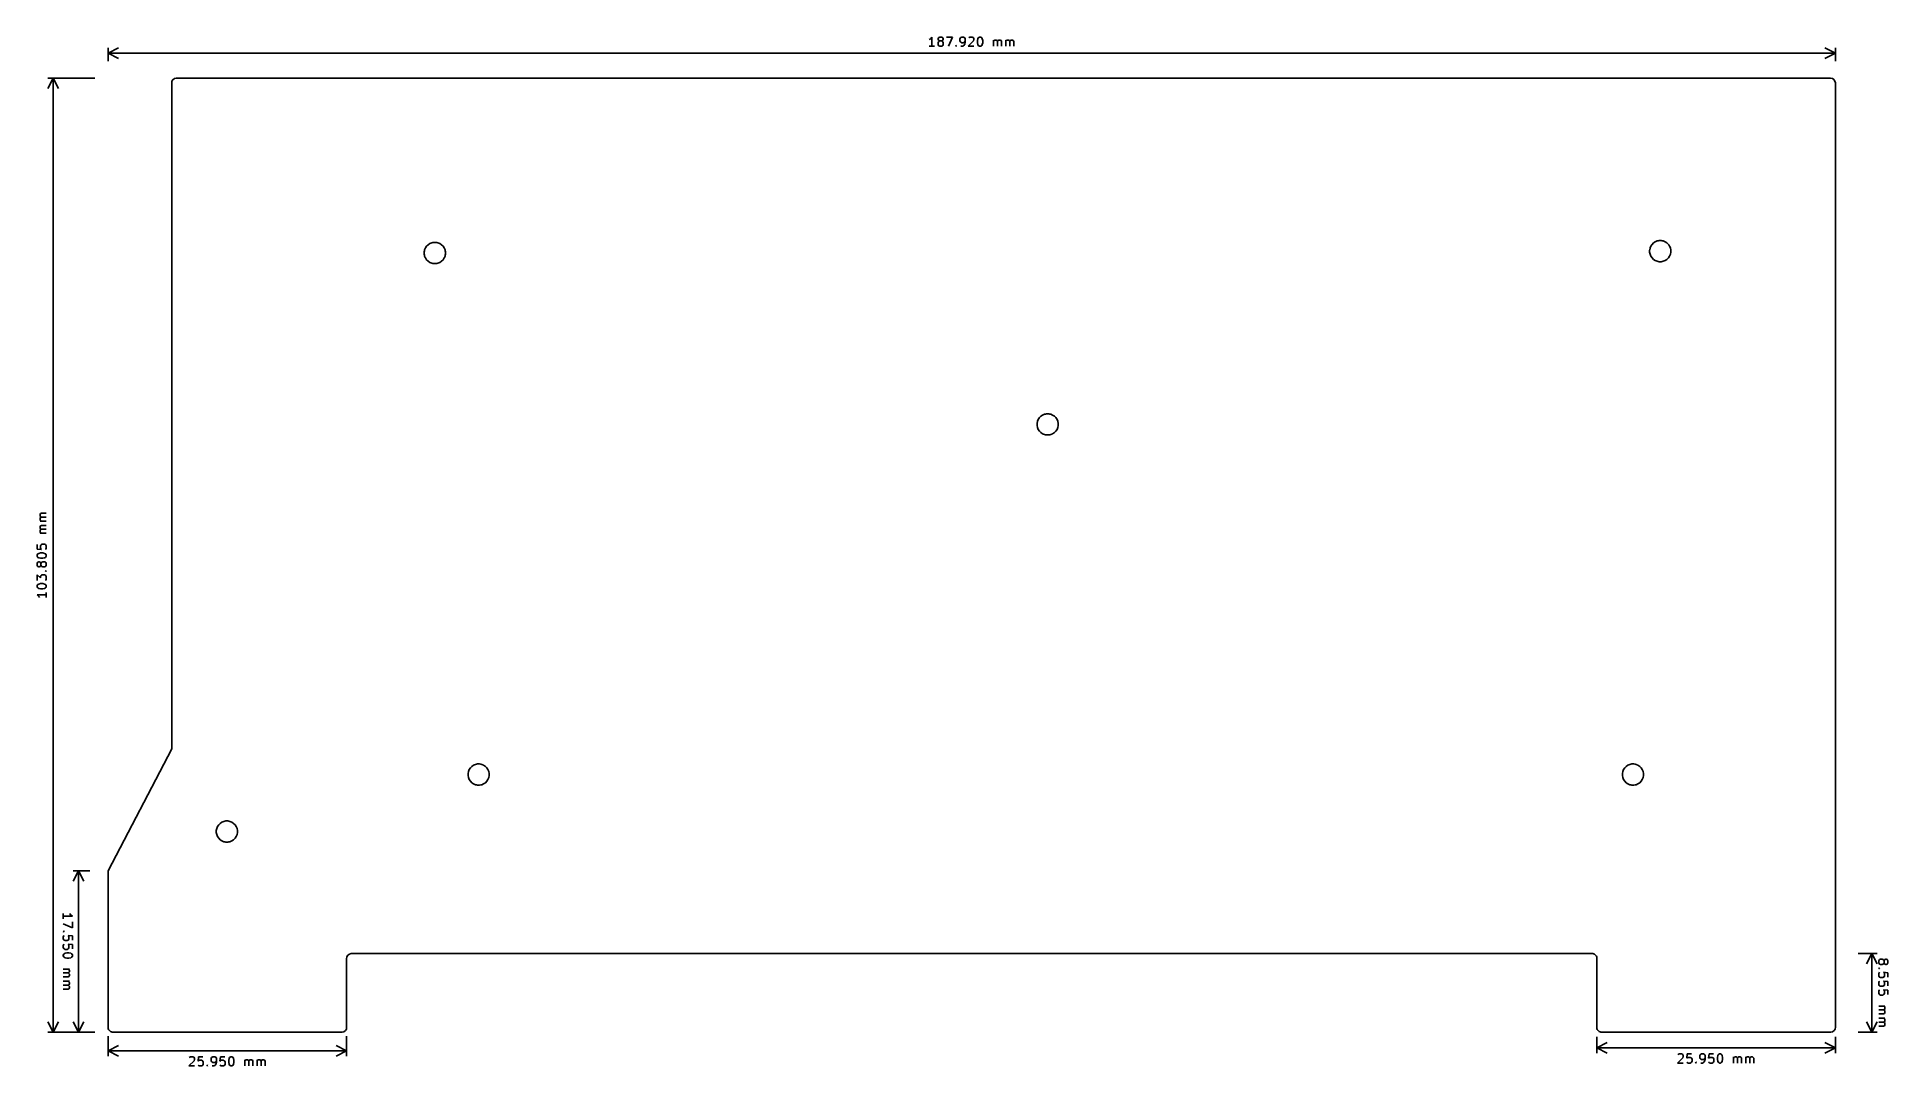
# Model space of a CAD drawing. Extents: x -1 to 201, y -65 to 47.
import ezdxf

# ---------------------------------------------------------------- set-up
doc = ezdxf.new("R2010")
doc.units = 0
doc.layers.add('BLACK', color=7, linetype='CONTINUOUS')

msp = doc.modelspace()

# ---------------------------------------------------------------- linework, layer by layer
at = {"layer": 'BLACK', "linetype": 'CONTINUOUS'}
for p, q in [((96.5462, 46.6095), (96.451, 46.5619)), ((96.6414, 46.7048), (96.5462, 46.6095)), ((96.7367, 46.8476), (96.6414, 46.7048)), ((96.7367, 45.8476), (96.7367, 46.8476)), ((97.4033, 46.6571), (97.451, 46.7524)), ((97.4033, 46.6095), (97.4033, 46.6571)), ((97.451, 46.5143), (97.4033, 46.6095)), ((97.451, 46.3238), (97.4033, 46.2286)), ((97.451, 46.7524), (97.4986, 46.8)), ((97.4986, 46.4667), (97.451, 46.5143)), ((97.4986, 46.3714), (97.451, 46.3238)), ((97.4986, 46.8), (97.5938, 46.8476)), ((97.5938, 46.419), (97.4986, 46.4667)), ((97.5938, 46.419), (97.4986, 46.3714)), ((97.5938, 46.8476), (97.7843, 46.8476)), ((97.7843, 46.419), (97.5938, 46.419)), ((97.7843, 46.8476), (97.8795, 46.8)), ((97.8795, 46.4667), (97.7843, 46.419)), ((97.8795, 46.3714), (97.7843, 46.419)), ((97.8795, 46.8), (97.9271, 46.7524)), ((97.9271, 46.5143), (97.8795, 46.4667)), ((97.9271, 46.3238), (97.8795, 46.3714)), ((97.9271, 46.7524), (97.9748, 46.6571)), ((97.9748, 46.6095), (97.9271, 46.5143)), ((97.9748, 46.2286), (97.9271, 46.3238)), ((97.9748, 46.6571), (97.9748, 46.6095)), ((98.3081, 46.8476), (98.9748, 46.8476)), ((98.9748, 46.8476), (98.5462, 45.8476)), ((99.8319, 46.7524), (99.7843, 46.6571)), ((99.7843, 46.6571), (99.7843, 46.419)), ((99.7843, 46.419), (99.8319, 46.3238)), ((99.8795, 46.8), (99.8319, 46.7524)), ((99.8319, 46.3238), (99.8795, 46.2762)), ((99.9748, 46.8476), (99.8795, 46.8)), ((100.165, 46.8476), (99.9748, 46.8476)), ((100.26, 46.8), (100.165, 46.8476)), ((100.308, 46.7524), (100.26, 46.8)), ((100.26, 46.2762), (100.308, 46.3238)), ((100.356, 46.6571), (100.308, 46.7524)), ((100.308, 46.3238), (100.356, 46.419)), ((100.356, 46.2762), (100.356, 46.6571)), ((101.26, 46.419), (100.689, 45.8476)), ((100.737, 46.7524), (100.784, 46.8)), ((100.784, 46.8), (100.88, 46.8476)), ((100.88, 46.8476), (101.118, 46.8476)), ((101.118, 46.8476), (101.213, 46.8)), ((101.213, 46.8), (101.26, 46.7524)), ((101.26, 46.7524), (101.308, 46.6571)), ((101.308, 46.5619), (101.26, 46.419)), ((101.308, 46.6571), (101.308, 46.5619)), ((101.689, 46.4667), (101.737, 46.6571)), ((101.689, 46.2286), (101.689, 46.4667)), ((101.737, 46.6571), (101.784, 46.7524)), ((101.784, 46.7524), (101.832, 46.8)), ((101.832, 46.8), (101.927, 46.8476)), ((101.927, 46.8476), (102.022, 46.8476)), ((102.022, 46.8476), (102.118, 46.8)), ((102.118, 46.8), (102.165, 46.7524)), ((102.165, 46.7524), (102.213, 46.6571)), ((102.213, 46.6571), (102.26, 46.4667)), ((102.26, 46.4667), (102.26, 46.2286)), ((103.451, 45.8476), (103.451, 46.5143)), ((103.451, 46.419), (103.499, 46.4667)), ((103.499, 46.4667), (103.594, 46.5143)), ((103.594, 46.5143), (103.737, 46.5143)), ((103.737, 46.5143), (103.832, 46.4667)), ((103.832, 46.4667), (103.88, 46.3714)), ((103.88, 46.3714), (103.927, 46.4667)), ((103.88, 46.3714), (103.88, 45.8476)), ((103.927, 46.4667), (104.022, 46.5143)), ((104.022, 46.5143), (104.165, 46.5143)), ((104.165, 46.5143), (104.26, 46.4667)), ((104.26, 46.4667), (104.308, 46.3714)), ((104.308, 46.3714), (104.308, 45.8476)), ((104.784, 45.8476), (104.784, 46.5143)), ((104.784, 46.419), (104.832, 46.4667)), ((104.832, 46.4667), (104.927, 46.5143)), ((104.927, 46.5143), (105.07, 46.5143)), ((105.07, 46.5143), (105.165, 46.4667)), ((105.165, 46.4667), (105.213, 46.3714)), ((105.213, 46.3714), (105.26, 46.4667)), ((105.213, 46.3714), (105.213, 45.8476)), ((105.26, 46.4667), (105.356, 46.5143)), ((105.356, 46.5143), (105.499, 46.5143)), ((105.499, 46.5143), (105.594, 46.4667)), ((105.594, 46.4667), (105.641, 46.3714)), ((105.641, 46.3714), (105.641, 45.8476)), ((7.11, 44.2325), (7.11, 45.6864)), ((7.11, 45.1), (8.2365, 45.6864)), ((7.11, 45.1), (195.03, 45.1)), ((7.11, 45.1), (8.2365, 44.5136)), ((97.0224, 45.8476), (96.451, 45.8476)), ((97.4033, 46.2286), (97.4033, 46.0381)), ((97.4033, 46.0381), (97.451, 45.9429)), ((97.451, 45.9429), (97.4986, 45.8952)), ((97.4986, 45.8952), (97.5938, 45.8476)), ((97.5938, 45.8476), (97.7843, 45.8476)), ((97.7843, 45.8476), (97.8795, 45.8952)), ((97.8795, 45.8952), (97.9271, 45.9429)), ((97.9271, 45.9429), (97.9748, 46.0381)), ((97.9748, 46.0381), (97.9748, 46.2286)), ((99.3081, 45.8952), (99.3557, 45.9429)), ((99.3557, 45.8476), (99.3081, 45.8952)), ((99.3557, 45.9429), (99.4033, 45.8952)), ((99.3557, 45.9429), (99.3557, 45.8476)), ((99.4033, 45.8952), (99.3557, 45.8476)), ((99.8795, 46.2762), (99.9748, 46.2286)), ((99.8795, 45.8476), (100.07, 45.8476)), ((99.9748, 46.2286), (100.165, 46.2286)), ((100.07, 45.8476), (100.165, 45.8952)), ((100.165, 46.2286), (100.26, 46.2762)), ((100.165, 45.8952), (100.213, 45.9429)), ((100.213, 45.9429), (100.308, 46.0857)), ((100.308, 46.0857), (100.356, 46.2762)), ((100.689, 45.8476), (101.308, 45.8476)), ((101.737, 46.0381), (101.689, 46.2286)), ((101.784, 45.9429), (101.737, 46.0381)), ((101.832, 45.8952), (101.784, 45.9429)), ((101.927, 45.8476), (101.832, 45.8952)), ((102.022, 45.8476), (101.927, 45.8476)), ((102.118, 45.8952), (102.022, 45.8476)), ((102.165, 45.9429), (102.118, 45.8952)), ((102.213, 46.0381), (102.165, 45.9429)), ((102.26, 46.2286), (102.213, 46.0381)), ((195.03, 45.1), (193.903, 45.6864)), ((195.03, 45.1), (193.903, 44.5136)), ((195.03, 44.2325), (195.03, 45.6864)), ((5.665, 42.3775), (0.533579, 42.3775)), ((1.12, 42.3775), (0.533579, 41.251)), ((1.12, -61.4275), (1.12, 42.3775)), ((1.12, 42.3775), (1.70642, 41.251)), ((194.505, 42.3775), (14.52, 42.3775)), ((14.025, 41.8225), (14.025, -30.5975)), ((195.03, 41.8525), (195.03, -14.77)), ((41.761, 24.0862), (41.9213, 24.2465)), ((41.9213, 24.2465), (42.1098, 24.3725)), ((42.1098, 24.3725), (42.3193, 24.4593)), ((42.3193, 24.4593), (42.4305, 24.4814)), ((42.4305, 24.4814), (42.5416, 24.5035)), ((42.5416, 24.5035), (42.7684, 24.5035)), ((42.7684, 24.5035), (42.8795, 24.4814)), ((42.8795, 24.4814), (42.9907, 24.4593)), ((42.9907, 24.4593), (43.2002, 24.3725)), ((43.2002, 24.3725), (43.3887, 24.2465)), ((43.3887, 24.2465), (43.549, 24.0862)), ((174.96, 24.0977), (175.059, 24.2465)), ((175.059, 24.2465), (175.086, 24.2862)), ((175.086, 24.2862), (175.246, 24.4465)), ((175.246, 24.4465), (175.435, 24.5725)), ((175.435, 24.5725), (175.644, 24.6593)), ((175.644, 24.6593), (175.755, 24.6814)), ((175.755, 24.6814), (175.867, 24.7035)), ((175.867, 24.7035), (176.093, 24.7035)), ((176.093, 24.7035), (176.205, 24.6814)), ((176.205, 24.6814), (176.316, 24.6593)), ((176.316, 24.6593), (176.525, 24.5725)), ((176.525, 24.5725), (176.714, 24.4465)), ((176.714, 24.4465), (176.874, 24.2862)), ((176.874, 24.2862), (176.901, 24.2465)), ((176.901, 24.2465), (177, 24.0977)), ((41.504, 23.4659), (41.5261, 23.577)), ((41.504, 23.2391), (41.504, 23.4659)), ((41.5261, 23.128), (41.504, 23.2391)), ((41.5261, 23.577), (41.5482, 23.6882)), ((41.5482, 23.0168), (41.5261, 23.128)), ((41.5482, 23.6882), (41.635, 23.8977)), ((41.6096, 22.8686), (41.5482, 23.0168)), ((41.6302, 22.8188), (41.6096, 22.8686)), ((41.635, 22.8073), (41.6302, 22.8188)), ((41.635, 23.8977), (41.761, 24.0862)), ((41.761, 22.6188), (41.635, 22.8073)), ((41.9213, 22.4585), (41.761, 22.6188)), ((42.1098, 22.3325), (41.9213, 22.4585)), ((42.3193, 22.2457), (42.1098, 22.3325)), ((42.4305, 22.2236), (42.3193, 22.2457)), ((42.5416, 22.2015), (42.4305, 22.2236)), ((42.7684, 22.2015), (42.5416, 22.2015)), ((42.8795, 22.2236), (42.7684, 22.2015)), ((42.9907, 22.2457), (42.8795, 22.2236)), ((43.2002, 22.3325), (42.9907, 22.2457)), ((43.3887, 22.4585), (43.2002, 22.3325)), ((43.549, 22.6188), (43.3887, 22.4585)), ((43.549, 24.0862), (43.675, 23.8977)), ((43.675, 22.8073), (43.549, 22.6188)), ((43.675, 23.8977), (43.7618, 23.6882)), ((43.6798, 22.8188), (43.675, 22.8073)), ((43.7004, 22.8686), (43.6798, 22.8188)), ((43.7618, 23.0168), (43.7004, 22.8686)), ((43.7618, 23.6882), (43.7839, 23.577)), ((43.7839, 23.128), (43.7618, 23.0168)), ((43.7839, 23.577), (43.806, 23.4659)), ((43.806, 23.2391), (43.7839, 23.128)), ((43.806, 23.4659), (43.806, 23.2391)), ((174.829, 23.6659), (174.833, 23.6882)), ((174.829, 23.4391), (174.829, 23.6659)), ((174.873, 23.2168), (174.829, 23.4391)), ((174.833, 23.6882), (174.873, 23.8882)), ((174.873, 23.8882), (174.877, 23.8977)), ((174.96, 23.0073), (174.873, 23.2168)), ((174.877, 23.8977), (174.955, 24.0862)), ((174.955, 24.0862), (174.96, 24.0977)), ((175.086, 22.8188), (174.96, 23.0073)), ((175.246, 22.6585), (175.086, 22.8188)), ((175.435, 22.5325), (175.246, 22.6585)), ((175.644, 22.4457), (175.435, 22.5325)), ((175.755, 22.4236), (175.644, 22.4457)), ((175.867, 22.4015), (175.755, 22.4236)), ((176.093, 22.4015), (175.867, 22.4015)), ((176.205, 22.4236), (176.093, 22.4015)), ((176.316, 22.4457), (176.205, 22.4236)), ((176.525, 22.5325), (176.316, 22.4457)), ((176.714, 22.6585), (176.525, 22.5325)), ((176.874, 22.8188), (176.714, 22.6585)), ((177, 23.0073), (176.874, 22.8188)), ((177, 24.0977), (177.005, 24.0862)), ((177.087, 23.2168), (177, 23.0073)), ((177.005, 24.0862), (177.083, 23.8977)), ((177.083, 23.8977), (177.087, 23.8882)), ((177.087, 23.8882), (177.127, 23.6882)), ((177.131, 23.4391), (177.087, 23.2168)), ((177.127, 23.6882), (177.131, 23.6659)), ((177.131, 23.6659), (177.131, 23.4391)), ((108.179, 4.81586), (108.223, 5.03823)), ((108.179, 4.58914), (108.179, 4.81586)), ((108.223, 4.36677), (108.179, 4.58914)), ((108.223, 5.03823), (108.31, 5.2477)), ((108.31, 4.1573), (108.223, 4.36677)), ((108.31, 5.2477), (108.436, 5.43622)), ((108.436, 3.96878), (108.31, 4.1573)), ((108.436, 5.43622), (108.596, 5.59654)), ((108.596, 5.59654), (108.785, 5.7225)), ((108.785, 5.7225), (108.994, 5.80927)), ((108.994, 5.80927), (109.105, 5.83138)), ((109.105, 5.83138), (109.217, 5.8535)), ((109.217, 5.8535), (109.443, 5.8535)), ((109.443, 5.8535), (109.555, 5.83138)), ((109.555, 5.83138), (109.666, 5.80927)), ((109.666, 5.80927), (109.875, 5.7225)), ((109.875, 5.7225), (110.064, 5.59654)), ((110.064, 5.59654), (110.224, 5.43622)), ((110.224, 5.43622), (110.35, 5.2477)), ((110.35, 4.1573), (110.224, 3.96878)), ((110.35, 5.2477), (110.437, 5.03823)), ((110.437, 4.36677), (110.35, 4.1573)), ((110.437, 5.03823), (110.481, 4.81586)), ((110.481, 4.58914), (110.437, 4.36677)), ((110.481, 4.81586), (110.481, 4.58914)), ((108.596, 3.80846), (108.436, 3.96878)), ((108.785, 3.6825), (108.596, 3.80846)), ((108.994, 3.59573), (108.785, 3.6825)), ((109.105, 3.57362), (108.994, 3.59573)), ((109.217, 3.5515), (109.105, 3.57362)), ((109.443, 3.5515), (109.217, 3.5515)), ((109.555, 3.57362), (109.443, 3.5515)), ((109.666, 3.59573), (109.555, 3.57362)), ((109.875, 3.6825), (109.666, 3.59573)), ((110.064, 3.80846), (109.875, 3.6825)), ((110.224, 3.96878), (110.064, 3.80846)), ((-0.294285, -5.09643), (-0.246666, -5.00119)), ((-0.294285, -5.23928), (-0.294285, -5.09643)), ((-0.246666, -5.33452), (-0.294285, -5.23928)), ((-0.294285, -5.525), (-0.246666, -5.42976)), ((-0.294285, -5.66786), (-0.294285, -5.525)), ((-0.246666, -5.76309), (-0.294285, -5.66786)), ((0.37238, -5.81071), (-0.294285, -5.81071)), ((-0.246666, -5.00119), (-0.151428, -4.95357)), ((-0.151428, -5.38214), (-0.246666, -5.33452)), ((-0.246666, -5.42976), (-0.151428, -5.38214)), ((-0.199047, -5.81071), (-0.246666, -5.76309)), ((-0.151428, -4.95357), (0.37238, -4.95357)), ((-0.151428, -5.38214), (0.37238, -5.38214)), ((-0.294285, -6.42976), (-0.246666, -6.33452)), ((-0.294285, -6.57262), (-0.294285, -6.42976)), ((-0.246666, -6.66786), (-0.294285, -6.57262)), ((-0.294285, -6.85833), (-0.246666, -6.76309)), ((-0.294285, -7.00119), (-0.294285, -6.85833)), ((-0.246666, -7.09643), (-0.294285, -7.00119)), ((0.37238, -7.14405), (-0.294285, -7.14405)), ((-0.246666, -6.33452), (-0.151428, -6.2869)), ((-0.151428, -6.71548), (-0.246666, -6.66786)), ((-0.246666, -6.76309), (-0.151428, -6.71548)), ((-0.199047, -7.14405), (-0.246666, -7.09643)), ((-0.151428, -6.2869), (0.37238, -6.2869)), ((-0.151428, -6.71548), (0.37238, -6.71548)), ((-0.627619, -8.38214), (-0.627619, -8.85833)), ((-0.627619, -8.85833), (-0.151428, -8.90595)), ((-0.627619, -9.525), (-0.58, -9.42976)), ((-0.627619, -9.62024), (-0.627619, -9.525)), ((-0.58, -9.71548), (-0.627619, -9.62024)), ((-0.58, -9.42976), (-0.53238, -9.38214)), ((-0.53238, -9.76309), (-0.58, -9.71548)), ((-0.53238, -9.38214), (-0.437142, -9.33452)), ((-0.437142, -9.81071), (-0.53238, -9.76309)), ((-0.437142, -9.33452), (-0.246666, -9.2869)), ((-0.246666, -9.85833), (-0.437142, -9.81071)), ((-0.246666, -8.525), (-0.199047, -8.42976)), ((-0.246666, -8.76309), (-0.246666, -8.525)), ((-0.199047, -8.85833), (-0.246666, -8.76309)), ((-0.246666, -9.2869), (-0.008571, -9.2869)), ((-0.008571, -9.85833), (-0.246666, -9.85833)), ((-0.199047, -8.42976), (-0.151428, -8.38214)), ((-0.151428, -8.90595), (-0.199047, -8.85833)), ((-0.151428, -8.38214), (-0.05619, -8.33452)), ((-0.05619, -8.33452), (0.181904, -8.33452)), ((-0.008571, -9.2869), (0.181904, -9.33452)), ((0.181904, -9.81071), (-0.008571, -9.85833)), ((0.181904, -8.33452), (0.277142, -8.38214)), ((0.181904, -9.33452), (0.277142, -9.38214)), ((0.277142, -9.76309), (0.181904, -9.81071)), ((0.277142, -8.38214), (0.324761, -8.42976)), ((0.324761, -8.85833), (0.277142, -8.90595)), ((0.277142, -9.38214), (0.324761, -9.42976)), ((0.324761, -9.71548), (0.277142, -9.76309)), ((0.324761, -8.42976), (0.37238, -8.525)), ((0.37238, -8.76309), (0.324761, -8.85833)), ((0.324761, -9.42976), (0.37238, -9.525)), ((0.37238, -9.62024), (0.324761, -9.71548)), ((0.37238, -8.525), (0.37238, -8.76309)), ((0.37238, -9.525), (0.37238, -9.62024)), ((-0.627619, -10.4298), (-0.58, -10.3345)), ((-0.627619, -10.6202), (-0.627619, -10.4298)), ((-0.58, -10.7155), (-0.627619, -10.6202)), ((-0.627619, -12.2869), (-0.627619, -11.6679)), ((-0.627619, -11.6679), (-0.246666, -12.0012)), ((-0.58, -10.3345), (-0.53238, -10.2869)), ((-0.53238, -10.7631), (-0.58, -10.7155)), ((-0.53238, -10.2869), (-0.437142, -10.2393)), ((-0.437142, -10.8107), (-0.53238, -10.7631)), ((-0.437142, -10.2393), (-0.389523, -10.2393)), ((-0.389523, -10.8107), (-0.437142, -10.8107)), ((-0.389523, -10.2393), (-0.294285, -10.2869)), ((-0.294285, -10.7631), (-0.389523, -10.8107)), ((-0.294285, -10.2869), (-0.246666, -10.3345)), ((-0.246666, -10.7155), (-0.294285, -10.7631)), ((-0.246666, -10.3345), (-0.199047, -10.4298)), ((-0.199047, -10.6202), (-0.246666, -10.7155)), ((-0.246666, -11.8583), (-0.199047, -11.7631)), ((-0.246666, -12.0012), (-0.246666, -11.8583)), ((-0.151428, -10.3345), (-0.199047, -10.4298)), ((-0.199047, -10.4298), (-0.199047, -10.6202)), ((-0.199047, -10.6202), (-0.151428, -10.7155)), ((-0.199047, -11.7631), (-0.151428, -11.7155)), ((-0.103809, -10.2869), (-0.151428, -10.3345)), ((-0.151428, -10.7155), (-0.103809, -10.7631)), ((-0.151428, -11.7155), (-0.05619, -11.6679)), ((-0.008571, -10.2393), (-0.103809, -10.2869)), ((-0.103809, -10.7631), (-0.008571, -10.8107)), ((-0.05619, -11.6679), (0.181904, -11.6679)), ((0.181904, -10.2393), (-0.008571, -10.2393)), ((-0.008571, -10.8107), (0.181904, -10.8107)), ((0.277142, -10.2869), (0.181904, -10.2393)), ((0.181904, -10.8107), (0.277142, -10.7631)), ((0.181904, -11.6679), (0.277142, -11.7155)), ((0.324761, -10.3345), (0.277142, -10.2869)), ((0.277142, -10.7631), (0.324761, -10.7155)), ((0.277142, -11.2393), (0.324761, -11.1917)), ((0.324761, -11.2869), (0.277142, -11.2393)), ((0.277142, -11.2393), (0.37238, -11.2393)), ((0.277142, -11.7155), (0.324761, -11.7631)), ((0.37238, -10.4298), (0.324761, -10.3345)), ((0.324761, -10.7155), (0.37238, -10.6202)), ((0.324761, -11.1917), (0.37238, -11.2393)), ((0.37238, -11.2393), (0.324761, -11.2869)), ((0.324761, -11.7631), (0.37238, -11.8583)), ((0.37238, -10.6202), (0.37238, -10.4298)), ((0.37238, -11.8583), (0.37238, -12.144)), ((-0.627619, -12.8583), (-0.58, -12.7631)), ((-0.627619, -12.9536), (-0.627619, -12.8583)), ((-0.58, -13.0488), (-0.627619, -12.9536)), ((0.37238, -13.8583), (-0.627619, -13.8583)), ((-0.627619, -13.8583), (-0.484761, -13.9536)), ((-0.58, -12.7631), (-0.53238, -12.7155)), ((-0.53238, -13.0964), (-0.58, -13.0488)), ((-0.53238, -12.7155), (-0.437142, -12.6679)), ((-0.437142, -13.144), (-0.53238, -13.0964)), ((-0.484761, -13.9536), (-0.389523, -14.0488)), ((-0.437142, -12.6679), (-0.246666, -12.6202)), ((-0.246666, -13.1917), (-0.437142, -13.144)), ((-0.389523, -14.0488), (-0.341904, -14.144)), ((-0.246666, -12.6202), (-0.008571, -12.6202)), ((-0.008571, -13.1917), (-0.246666, -13.1917)), ((-0.008571, -12.6202), (0.181904, -12.6679)), ((0.181904, -13.144), (-0.008571, -13.1917)), ((0.181904, -12.6679), (0.277142, -12.7155)), ((0.277142, -13.0964), (0.181904, -13.144)), ((0.324761, -12.2393), (0.277142, -12.2869)), ((0.277142, -12.7155), (0.324761, -12.7631)), ((0.324761, -13.0488), (0.277142, -13.0964)), ((0.37238, -12.144), (0.324761, -12.2393)), ((0.324761, -12.7631), (0.37238, -12.8583)), ((0.37238, -12.9536), (0.324761, -13.0488)), ((0.37238, -12.8583), (0.37238, -12.9536)), ((0.37238, -13.5726), (0.37238, -14.144)), ((195.03, -14.77), (195.03, -60.8725)), ((14.025, -30.5975), (7.11, -43.8775)), ((46.2665, -33.2841), (46.3107, -33.0618)), ((46.2665, -33.5109), (46.2665, -33.2841)), ((46.3107, -33.7332), (46.2665, -33.5109)), ((46.3107, -33.0618), (46.3975, -32.8523)), ((46.3975, -33.9427), (46.3107, -33.7332)), ((46.3975, -32.8523), (46.5235, -32.6638)), ((46.5235, -34.1312), (46.3975, -33.9427)), ((46.5235, -32.6638), (46.6838, -32.5035)), ((46.6838, -34.2915), (46.5235, -34.1312)), ((46.6838, -32.5035), (46.8723, -32.3775)), ((46.8723, -32.3775), (47.0818, -32.2907)), ((47.0818, -32.2907), (47.193, -32.2686)), ((47.193, -32.2686), (47.3041, -32.2465)), ((47.3041, -32.2465), (47.5309, -32.2465)), ((47.5309, -32.2465), (47.642, -32.2686)), ((47.642, -32.2686), (47.7532, -32.2907)), ((47.7532, -32.2907), (47.9627, -32.3775)), ((47.9627, -32.3775), (48.1512, -32.5035)), ((48.1512, -32.5035), (48.3115, -32.6638)), ((48.3115, -34.1312), (48.1512, -34.2915)), ((48.3115, -32.6638), (48.4375, -32.8523)), ((48.4375, -33.9427), (48.3115, -34.1312)), ((48.4375, -32.8523), (48.5243, -33.0618)), ((48.5243, -33.7332), (48.4375, -33.9427)), ((48.5243, -33.0618), (48.5685, -33.2841)), ((48.5685, -33.5109), (48.5243, -33.7332)), ((48.5685, -33.2841), (48.5685, -33.5109)), ((171.859, -33.2841), (171.903, -33.0618)), ((171.859, -33.5109), (171.859, -33.2841)), ((171.903, -33.7332), (171.859, -33.5109)), ((171.903, -33.0618), (171.99, -32.8523)), ((171.99, -33.9427), (171.903, -33.7332)), ((171.99, -32.8523), (172.116, -32.6638)), ((172.116, -34.1312), (171.99, -33.9427)), ((172.116, -32.6638), (172.276, -32.5035)), ((172.276, -34.2915), (172.116, -34.1312)), ((172.276, -32.5035), (172.465, -32.3775)), ((172.465, -32.3775), (172.674, -32.2907)), ((172.674, -32.2907), (172.785, -32.2686)), ((172.785, -32.2686), (172.897, -32.2465)), ((172.897, -32.2465), (173.123, -32.2465)), ((173.123, -32.2465), (173.235, -32.2686)), ((173.235, -32.2686), (173.346, -32.2907)), ((173.346, -32.2907), (173.555, -32.3775)), ((173.555, -32.3775), (173.744, -32.5035)), ((173.744, -32.5035), (173.904, -32.6638)), ((173.904, -34.1312), (173.744, -34.2915)), ((173.904, -32.6638), (174.03, -32.8523)), ((174.03, -33.9427), (173.904, -34.1312)), ((174.03, -32.8523), (174.117, -33.0618)), ((174.117, -33.7332), (174.03, -33.9427)), ((174.117, -33.0618), (174.161, -33.2841)), ((174.161, -33.5109), (174.117, -33.7332)), ((174.161, -33.2841), (174.161, -33.5109)), ((46.8723, -34.4175), (46.6838, -34.2915)), ((47.0818, -34.5043), (46.8723, -34.4175)), ((47.193, -34.5264), (47.0818, -34.5043)), ((47.3041, -34.5485), (47.193, -34.5264)), ((47.5309, -34.5485), (47.3041, -34.5485)), ((47.642, -34.5264), (47.5309, -34.5485)), ((47.7532, -34.5043), (47.642, -34.5264)), ((47.9627, -34.4175), (47.7532, -34.5043)), ((48.1512, -34.2915), (47.9627, -34.4175)), ((172.465, -34.4175), (172.276, -34.2915)), ((172.674, -34.5043), (172.465, -34.4175)), ((172.785, -34.5264), (172.674, -34.5043)), ((172.897, -34.5485), (172.785, -34.5264)), ((173.123, -34.5485), (172.897, -34.5485)), ((173.235, -34.5264), (173.123, -34.5485)), ((173.346, -34.5043), (173.235, -34.5264)), ((173.555, -34.4175), (173.346, -34.5043)), ((173.744, -34.2915), (173.555, -34.4175)), ((18.879, -39.4841), (18.9232, -39.2618)), ((18.879, -39.7109), (18.879, -39.4841)), ((18.9232, -39.9332), (18.879, -39.7109)), ((18.9232, -39.2618), (19.01, -39.0523)), ((19.01, -40.1427), (18.9232, -39.9332)), ((19.01, -39.0523), (19.136, -38.8638)), ((19.136, -40.3312), (19.01, -40.1427)), ((19.136, -38.8638), (19.2963, -38.7035)), ((19.2963, -38.7035), (19.4848, -38.5775)), ((19.4848, -38.5775), (19.6943, -38.4907)), ((19.6943, -38.4907), (19.8055, -38.4686)), ((19.8055, -38.4686), (19.9166, -38.4465)), ((19.9166, -38.4465), (20.1434, -38.4465)), ((20.1434, -38.4465), (20.2545, -38.4686)), ((20.2545, -38.4686), (20.3657, -38.4907)), ((20.3657, -38.4907), (20.5752, -38.5775)), ((20.5752, -38.5775), (20.7637, -38.7035)), ((20.7637, -38.7035), (20.924, -38.8638)), ((20.924, -38.8638), (21.05, -39.0523)), ((21.05, -40.1427), (20.924, -40.3312)), ((21.05, -39.0523), (21.1368, -39.2618)), ((21.1368, -39.9332), (21.05, -40.1427)), ((21.1368, -39.2618), (21.181, -39.4841)), ((21.181, -39.7109), (21.1368, -39.9332)), ((21.181, -39.4841), (21.181, -39.7109)), ((19.2963, -40.4915), (19.136, -40.3312)), ((19.4848, -40.6175), (19.2963, -40.4915)), ((19.6943, -40.7043), (19.4848, -40.6175)), ((19.8055, -40.7264), (19.6943, -40.7043)), ((19.9166, -40.7485), (19.8055, -40.7264)), ((20.1434, -40.7485), (19.9166, -40.7485)), ((20.2545, -40.7264), (20.1434, -40.7485)), ((20.3657, -40.7043), (20.2545, -40.7264)), ((20.5752, -40.6175), (20.3657, -40.7043)), ((20.7637, -40.4915), (20.5752, -40.6175)), ((20.924, -40.3312), (20.7637, -40.4915)), ((5.11, -43.8775), (3.29358, -43.8775)), ((3.88, -43.8775), (3.29358, -45.004)), ((3.88, -43.8775), (3.88, -61.4275)), ((3.88, -43.8775), (4.46642, -45.004)), ((7.11, -60.9325), (7.11, -43.8775)), ((2.22762, -49.0811), (2.22762, -48.5096)), ((2.22762, -48.7954), (3.22762, -48.7954)), ((3.22762, -50.0811), (2.22762, -49.6525)), ((2.98952, -48.6049), (2.9419, -48.5096)), ((3.08476, -48.7001), (2.98952, -48.6049)), ((3.22762, -48.7954), (3.08476, -48.7001)), ((3.22762, -49.4144), (3.22762, -50.0811)), ((2.22762, -50.462), (2.27524, -50.4144)), ((2.27524, -50.5096), (2.22762, -50.462)), ((2.32286, -50.462), (2.22762, -50.462)), ((2.22762, -51.0335), (2.27524, -50.9382)), ((2.22762, -51.2715), (2.22762, -51.0335)), ((2.27524, -51.3668), (2.22762, -51.2715)), ((2.22762, -51.9858), (2.27524, -51.8906)), ((2.22762, -52.2239), (2.22762, -51.9858)), ((2.27524, -52.3192), (2.22762, -52.2239)), ((2.27524, -50.4144), (2.32286, -50.462)), ((2.32286, -50.462), (2.27524, -50.5096)), ((2.27524, -50.9382), (2.32286, -50.8906)), ((2.32286, -51.4144), (2.27524, -51.3668)), ((2.27524, -51.8906), (2.32286, -51.843)), ((2.32286, -52.3668), (2.27524, -52.3192)), ((2.4181, -51.462), (2.32286, -51.4144)), ((2.65619, -51.462), (2.4181, -51.462)), ((2.75143, -51.4144), (2.65619, -51.462)), ((3.22762, -50.9382), (2.75143, -50.8906)), ((2.75143, -50.8906), (2.79905, -50.9382)), ((2.79905, -51.3668), (2.75143, -51.4144)), ((3.22762, -51.8906), (2.75143, -51.843)), ((2.75143, -51.843), (2.79905, -51.8906)), ((2.79905, -52.3192), (2.75143, -52.3668)), ((2.79905, -50.9382), (2.84667, -51.0335)), ((2.84667, -51.2715), (2.79905, -51.3668)), ((2.79905, -51.8906), (2.84667, -51.9858)), ((2.84667, -52.2239), (2.79905, -52.3192)), ((2.84667, -51.0335), (2.84667, -51.2715)), ((2.84667, -51.9858), (2.84667, -52.2239)), ((3.22762, -51.4144), (3.22762, -50.9382)), ((3.22762, -52.3668), (3.22762, -51.8906)), ((2.22762, -53.0335), (2.27524, -52.9382)), ((2.22762, -53.1287), (2.22762, -53.0335)), ((2.27524, -53.2239), (2.22762, -53.1287)), ((2.27524, -52.9382), (2.32286, -52.8906)), ((2.32286, -53.2715), (2.27524, -53.2239)), ((2.4181, -52.4144), (2.32286, -52.3668)), ((2.32286, -52.8906), (2.4181, -52.843)), ((2.4181, -53.3192), (2.32286, -53.2715)), ((2.65619, -52.4144), (2.4181, -52.4144)), ((2.4181, -52.843), (2.60857, -52.7954)), ((2.60857, -53.3668), (2.4181, -53.3192)), ((2.60857, -52.7954), (2.84667, -52.7954)), ((2.84667, -53.3668), (2.60857, -53.3668)), ((2.75143, -52.3668), (2.65619, -52.4144)), ((2.84667, -52.7954), (3.03714, -52.843)), ((3.03714, -53.3192), (2.84667, -53.3668)), ((3.03714, -52.843), (3.13238, -52.8906)), ((3.13238, -53.2715), (3.03714, -53.3192)), ((3.13238, -52.8906), (3.18, -52.9382)), ((3.18, -53.2239), (3.13238, -53.2715)), ((3.18, -52.9382), (3.22762, -53.0335)), ((3.22762, -53.1287), (3.18, -53.2239)), ((3.22762, -53.0335), (3.22762, -53.1287)), ((33.06, -60.8725), (33.06, -53.4275)), ((33.555, -52.8725), (37.8675, -52.8725)), ((61.7725, -52.8725), (37.8675, -52.8725)), ((61.7725, -52.8725), (168.525, -52.8725)), ((169.08, -60.9325), (169.08, -53.3675)), ((197.525, -52.8725), (199.596, -52.8725)), ((199.01, -52.8725), (198.424, -53.999)), ((199.01, -52.8725), (199.01, -61.4275)), ((199.01, -52.8725), (199.596, -53.999)), ((199.805, -53.5786), (199.758, -53.6738)), ((199.758, -53.6738), (199.758, -53.8643)), ((199.758, -53.8643), (199.805, -53.9595)), ((199.853, -53.531), (199.805, -53.5786)), ((199.805, -53.9595), (199.853, -54.0071)), ((199.948, -53.4833), (199.853, -53.531)), ((199.853, -54.0071), (199.948, -54.0548)), ((200.139, -53.4833), (199.948, -53.4833)), ((199.948, -54.0548), (200.139, -54.0548)), ((200.234, -53.531), (200.139, -53.4833)), ((200.139, -54.0548), (200.234, -54.0071)), ((200.281, -53.5786), (200.234, -53.531)), ((200.234, -54.0071), (200.281, -53.9595)), ((200.329, -53.6738), (200.281, -53.5786)), ((200.281, -53.9595), (200.329, -53.8643)), ((200.329, -53.6738), (200.377, -53.5786)), ((200.329, -53.8643), (200.329, -53.6738)), ((200.377, -53.9595), (200.329, -53.8643)), ((200.377, -53.5786), (200.424, -53.531)), ((200.424, -54.0071), (200.377, -53.9595)), ((200.424, -53.531), (200.52, -53.4833)), ((200.52, -54.0548), (200.424, -54.0071)), ((200.52, -53.4833), (200.567, -53.4833)), ((200.567, -54.0548), (200.52, -54.0548)), ((200.567, -53.4833), (200.662, -53.531)), ((200.662, -54.0071), (200.567, -54.0548)), ((200.662, -53.531), (200.71, -53.5786)), ((200.71, -53.9595), (200.662, -54.0071)), ((200.71, -53.5786), (200.758, -53.6738)), ((200.758, -53.8643), (200.71, -53.9595)), ((200.758, -53.6738), (200.758, -53.8643)), ((2.22762, -54.5573), (2.89428, -54.5573)), ((2.75143, -54.9858), (2.22762, -54.9858)), ((2.75143, -55.4144), (2.22762, -55.4144)), ((2.22762, -55.8906), (2.89428, -55.8906)), ((2.75143, -56.3192), (2.22762, -56.3192)), ((2.84667, -54.9382), (2.75143, -54.9858)), ((2.75143, -54.9858), (2.84667, -55.0335)), ((2.84667, -55.3668), (2.75143, -55.4144)), ((2.84667, -56.2715), (2.75143, -56.3192)), ((2.75143, -56.3192), (2.84667, -56.3668)), ((2.79905, -54.5573), (2.84667, -54.6049)), ((2.79905, -55.8906), (2.84667, -55.9382)), ((2.84667, -54.6049), (2.89428, -54.7001)), ((2.89428, -54.843), (2.84667, -54.9382)), ((2.84667, -55.0335), (2.89428, -55.1287)), ((2.89428, -55.2715), (2.84667, -55.3668)), ((2.84667, -55.9382), (2.89428, -56.0335)), ((2.89428, -56.1763), (2.84667, -56.2715)), ((2.84667, -56.3668), (2.89428, -56.462)), ((2.89428, -54.7001), (2.89428, -54.843)), ((2.89428, -55.1287), (2.89428, -55.2715)), ((2.89428, -56.0335), (2.89428, -56.1763)), ((199.758, -54.4833), (199.805, -54.4357)), ((199.805, -54.531), (199.758, -54.4833)), ((199.853, -54.4833), (199.758, -54.4833)), ((199.758, -55.0548), (199.805, -54.9595)), ((199.758, -55.2929), (199.758, -55.0548)), ((199.805, -55.3881), (199.758, -55.2929)), ((199.758, -56.0071), (199.805, -55.9119)), ((199.758, -56.2452), (199.758, -56.0071)), ((199.805, -56.3405), (199.758, -56.2452)), ((199.805, -54.4357), (199.853, -54.4833)), ((199.853, -54.4833), (199.805, -54.531)), ((199.805, -54.9595), (199.853, -54.9119)), ((199.853, -55.4357), (199.805, -55.3881)), ((199.805, -55.9119), (199.853, -55.8643)), ((199.853, -56.3881), (199.805, -56.3405)), ((199.948, -55.4833), (199.853, -55.4357)), ((200.186, -55.4833), (199.948, -55.4833)), ((200.281, -55.4357), (200.186, -55.4833)), ((200.758, -54.9595), (200.281, -54.9119)), ((200.281, -54.9119), (200.329, -54.9595)), ((200.329, -55.3881), (200.281, -55.4357)), ((200.758, -55.9119), (200.281, -55.8643)), ((200.281, -55.8643), (200.329, -55.9119)), ((200.329, -56.3405), (200.281, -56.3881)), ((200.329, -54.9595), (200.377, -55.0548)), ((200.377, -55.2929), (200.329, -55.3881)), ((200.329, -55.9119), (200.377, -56.0071)), ((200.377, -56.2452), (200.329, -56.3405)), ((200.377, -55.0548), (200.377, -55.2929)), ((200.377, -56.0071), (200.377, -56.2452)), ((200.758, -55.4357), (200.758, -54.9595)), ((200.758, -56.3881), (200.758, -55.9119)), ((2.75143, -56.7477), (2.22762, -56.7477)), ((2.84667, -56.7001), (2.75143, -56.7477)), ((2.89428, -56.6049), (2.84667, -56.7001)), ((2.89428, -56.462), (2.89428, -56.6049)), ((199.758, -56.9595), (199.805, -56.8643)), ((199.758, -57.1976), (199.758, -56.9595)), ((199.805, -57.2929), (199.758, -57.1976)), ((199.805, -56.8643), (199.853, -56.8167)), ((199.853, -57.3405), (199.805, -57.2929)), ((199.948, -56.4357), (199.853, -56.3881)), ((199.948, -57.3881), (199.853, -57.3405)), ((200.186, -56.4357), (199.948, -56.4357)), ((200.186, -57.3881), (199.948, -57.3881)), ((200.281, -56.3881), (200.186, -56.4357)), ((200.281, -57.3405), (200.186, -57.3881)), ((200.758, -56.8643), (200.281, -56.8167)), ((200.281, -56.8167), (200.329, -56.8643)), ((200.329, -57.2929), (200.281, -57.3405)), ((200.329, -56.8643), (200.377, -56.9595)), ((200.377, -57.1976), (200.329, -57.2929)), ((200.377, -56.9595), (200.377, -57.1976)), ((200.758, -57.3405), (200.758, -56.8643)), ((1.12, -61.4275), (0.533579, -60.301)), ((1.12, -61.4275), (1.70642, -60.301)), ((3.88, -61.4275), (3.29358, -60.301)), ((3.88, -61.4275), (4.46642, -60.301)), ((199.01, -61.4275), (198.424, -60.301)), ((199.01, -61.4275), (199.596, -60.301)), ((199.758, -58.5786), (200.424, -58.5786)), ((200.281, -59.0071), (199.758, -59.0071)), ((200.281, -59.4357), (199.758, -59.4357)), ((199.758, -59.9119), (200.424, -59.9119)), ((200.281, -60.3405), (199.758, -60.3405)), ((200.377, -58.9595), (200.281, -59.0071)), ((200.281, -59.0071), (200.377, -59.0548)), ((200.377, -59.3881), (200.281, -59.4357)), ((200.377, -60.2929), (200.281, -60.3405)), ((200.281, -60.3405), (200.377, -60.3881)), ((200.329, -58.5786), (200.377, -58.6262)), ((200.329, -59.9119), (200.377, -59.9595)), ((200.377, -58.6262), (200.424, -58.7214)), ((200.424, -58.8643), (200.377, -58.9595)), ((200.377, -59.0548), (200.424, -59.15)), ((200.424, -59.2929), (200.377, -59.3881)), ((200.377, -59.9595), (200.424, -60.0548)), ((200.424, -60.1976), (200.377, -60.2929)), ((200.377, -60.3881), (200.424, -60.4833)), ((200.424, -58.7214), (200.424, -58.8643)), ((200.424, -59.15), (200.424, -59.2929)), ((200.424, -60.0548), (200.424, -60.1976)), ((5.665, -61.4275), (0.533579, -61.4275)), ((5.11, -61.4275), (3.29358, -61.4275)), ((7.11, -61.8725), (7.11, -64.0364)), ((7.665, -61.4275), (32.565, -61.4275)), ((33.06, -61.8725), (33.06, -64.0364)), ((169.08, -61.9325), (169.08, -63.7164)), ((169.635, -61.4275), (194.535, -61.4275)), ((195.03, -61.9325), (195.03, -63.7164)), ((197.525, -61.4275), (199.596, -61.4275)), ((200.281, -60.769), (199.758, -60.769)), ((200.377, -60.7214), (200.281, -60.769)), ((200.424, -60.6262), (200.377, -60.7214)), ((200.424, -60.4833), (200.424, -60.6262)), ((7.11, -63.45), (8.2365, -62.8636)), ((7.11, -63.45), (33.06, -63.45)), ((7.11, -63.45), (8.2365, -64.0364)), ((15.9421, -64.1976), (15.9898, -64.15)), ((15.9898, -64.15), (16.085, -64.1024)), ((16.085, -64.1024), (16.3231, -64.1024)), ((16.3231, -64.1024), (16.4183, -64.15)), ((16.4183, -64.15), (16.466, -64.1976)), ((16.466, -64.1976), (16.5136, -64.2929)), ((16.5136, -64.3881), (16.466, -64.531)), ((16.5136, -64.2929), (16.5136, -64.3881)), ((16.9421, -64.1024), (16.8945, -64.5786)), ((17.4183, -64.1024), (16.9421, -64.1024)), ((18.3707, -64.1976), (18.3231, -64.2929)), ((18.3231, -64.2929), (18.3231, -64.531)), ((18.4183, -64.15), (18.3707, -64.1976)), ((18.5136, -64.1024), (18.4183, -64.15)), ((18.704, -64.1024), (18.5136, -64.1024)), ((18.7993, -64.15), (18.704, -64.1024)), ((18.8469, -64.1976), (18.7993, -64.15)), ((18.8945, -64.2929), (18.8469, -64.1976)), ((18.8945, -64.6738), (18.8945, -64.2929)), ((19.3231, -64.1024), (19.2755, -64.5786)), ((19.7993, -64.1024), (19.3231, -64.1024)), ((20.2279, -64.4833), (20.2755, -64.2929)), ((20.2755, -64.2929), (20.3231, -64.1976)), ((20.3231, -64.1976), (20.3707, -64.15)), ((20.3707, -64.15), (20.466, -64.1024)), ((20.466, -64.1024), (20.5612, -64.1024)), ((20.5612, -64.1024), (20.6564, -64.15)), ((20.6564, -64.15), (20.704, -64.1976)), ((20.704, -64.1976), (20.7517, -64.2929)), ((20.7517, -64.2929), (20.7993, -64.4833)), ((21.9898, -65.1024), (21.9898, -64.4357)), ((22.0374, -64.4833), (22.1326, -64.4357)), ((22.1326, -64.4357), (22.2755, -64.4357)), ((22.2755, -64.4357), (22.3707, -64.4833)), ((22.466, -64.4833), (22.5612, -64.4357)), ((22.5612, -64.4357), (22.704, -64.4357)), ((22.704, -64.4357), (22.7993, -64.4833)), ((23.3231, -65.1024), (23.3231, -64.4357)), ((23.3707, -64.4833), (23.466, -64.4357)), ((23.466, -64.4357), (23.6088, -64.4357)), ((23.6088, -64.4357), (23.704, -64.4833)), ((23.7993, -64.4833), (23.8945, -64.4357)), ((23.8945, -64.4357), (24.0374, -64.4357)), ((24.0374, -64.4357), (24.1326, -64.4833)), ((33.06, -63.45), (31.9335, -62.8636)), ((33.06, -63.45), (31.9335, -64.0364)), ((169.08, -63.13), (170.207, -62.5436)), ((169.08, -63.13), (195.03, -63.13)), ((169.08, -63.13), (170.207, -63.7164)), ((178.436, -64.211), (177.865, -64.7824)), ((177.912, -63.8776), (177.96, -63.83)), ((177.96, -63.83), (178.055, -63.7824)), ((178.055, -63.7824), (178.293, -63.7824)), ((178.293, -63.7824), (178.388, -63.83)), ((178.388, -63.83), (178.436, -63.8776)), ((178.436, -63.8776), (178.484, -63.9729)), ((178.484, -64.0681), (178.436, -64.211)), ((178.484, -63.9729), (178.484, -64.0681)), ((178.912, -63.7824), (178.865, -64.2586)), ((178.865, -64.2586), (178.912, -64.211)), ((179.388, -63.7824), (178.912, -63.7824)), ((178.912, -64.211), (179.007, -64.1633)), ((179.007, -64.1633), (179.245, -64.1633)), ((179.245, -64.1633), (179.341, -64.211)), ((179.341, -64.211), (179.388, -64.2586)), ((179.388, -64.2586), (179.436, -64.3538)), ((179.436, -64.3538), (179.436, -64.5919)), ((180.341, -63.8776), (180.293, -63.9729)), ((180.293, -63.9729), (180.293, -64.211)), ((180.293, -64.211), (180.341, -64.3062)), ((180.388, -63.83), (180.341, -63.8776)), ((180.341, -64.3062), (180.388, -64.3538)), ((180.484, -63.7824), (180.388, -63.83)), ((180.388, -64.3538), (180.484, -64.4014)), ((180.674, -63.7824), (180.484, -63.7824)), ((180.484, -64.4014), (180.674, -64.4014)), ((180.769, -63.83), (180.674, -63.7824)), ((180.674, -64.4014), (180.769, -64.3538)), ((180.817, -63.8776), (180.769, -63.83)), ((180.769, -64.3538), (180.817, -64.3062)), ((180.865, -63.9729), (180.817, -63.8776)), ((180.817, -64.3062), (180.865, -64.211)), ((180.817, -64.5443), (180.865, -64.3538)), ((180.865, -64.3538), (180.865, -63.9729)), ((181.293, -63.7824), (181.245, -64.2586)), ((181.245, -64.2586), (181.293, -64.211)), ((181.769, -63.7824), (181.293, -63.7824)), ((181.293, -64.211), (181.388, -64.1633)), ((181.388, -64.1633), (181.626, -64.1633)), ((181.626, -64.1633), (181.722, -64.211)), ((181.722, -64.211), (181.769, -64.2586)), ((181.769, -64.2586), (181.817, -64.3538)), ((181.817, -64.3538), (181.817, -64.5919)), ((182.198, -64.1633), (182.245, -63.9729)), ((182.198, -64.4014), (182.198, -64.1633)), ((182.245, -64.5919), (182.198, -64.4014)), ((182.245, -63.9729), (182.293, -63.8776)), ((182.293, -63.8776), (182.341, -63.83)), ((182.341, -63.83), (182.436, -63.7824)), ((182.436, -63.7824), (182.531, -63.7824)), ((182.531, -63.7824), (182.626, -63.83)), ((182.626, -63.83), (182.674, -63.8776)), ((182.674, -63.8776), (182.722, -63.9729)), ((182.722, -63.9729), (182.769, -64.1633)), ((182.769, -64.4014), (182.722, -64.5919)), ((182.769, -64.1633), (182.769, -64.4014)), ((183.96, -64.7824), (183.96, -64.1157)), ((183.96, -64.211), (184.007, -64.1633)), ((184.007, -64.1633), (184.103, -64.1157)), ((184.103, -64.1157), (184.245, -64.1157)), ((184.245, -64.1157), (184.341, -64.1633)), ((184.341, -64.1633), (184.388, -64.2586)), ((184.388, -64.2586), (184.436, -64.1633)), ((184.388, -64.2586), (184.388, -64.7824)), ((184.436, -64.1633), (184.531, -64.1157)), ((184.531, -64.1157), (184.674, -64.1157)), ((184.674, -64.1157), (184.769, -64.1633)), ((184.769, -64.1633), (184.817, -64.2586)), ((184.817, -64.2586), (184.817, -64.7824)), ((185.293, -64.7824), (185.293, -64.1157)), ((185.293, -64.211), (185.341, -64.1633)), ((185.341, -64.1633), (185.436, -64.1157)), ((185.436, -64.1157), (185.579, -64.1157)), ((185.579, -64.1157), (185.674, -64.1633)), ((185.674, -64.1633), (185.722, -64.2586)), ((185.722, -64.2586), (185.769, -64.1633)), ((185.722, -64.2586), (185.722, -64.7824)), ((185.769, -64.1633), (185.865, -64.1157)), ((185.865, -64.1157), (186.007, -64.1157)), ((186.007, -64.1157), (186.103, -64.1633)), ((186.103, -64.1633), (186.15, -64.2586)), ((186.15, -64.2586), (186.15, -64.7824)), ((195.03, -63.13), (193.903, -62.5436)), ((195.03, -63.13), (193.903, -63.7164)), ((16.466, -64.531), (15.8945, -65.1024)), ((15.8945, -65.1024), (16.5136, -65.1024)), ((16.8945, -64.5786), (16.9421, -64.531)), ((16.9421, -65.0548), (16.8945, -65.0071)), ((16.9421, -64.531), (17.0374, -64.4833)), ((17.0374, -65.1024), (16.9421, -65.0548)), ((17.0374, -64.4833), (17.2755, -64.4833)), ((17.2755, -65.1024), (17.0374, -65.1024)), ((17.2755, -64.4833), (17.3707, -64.531)), ((17.3707, -65.0548), (17.2755, -65.1024)), ((17.3707, -64.531), (17.4183, -64.5786)), ((17.4183, -65.0071), (17.3707, -65.0548)), ((17.4183, -64.5786), (17.466, -64.6738)), ((17.466, -64.9119), (17.4183, -65.0071)), ((17.466, -64.6738), (17.466, -64.9119)), ((17.8469, -65.0548), (17.8945, -65.0071)), ((17.8945, -65.1024), (17.8469, -65.0548)), ((17.8945, -65.0071), (17.9421, -65.0548)), ((17.8945, -65.0071), (17.8945, -65.1024)), ((17.9421, -65.0548), (17.8945, -65.1024)), ((18.3231, -64.531), (18.3707, -64.6262)), ((18.3707, -64.6262), (18.4183, -64.6738)), ((18.4183, -64.6738), (18.5136, -64.7214)), ((18.4183, -65.1024), (18.6088, -65.1024)), ((18.5136, -64.7214), (18.704, -64.7214)), ((18.6088, -65.1024), (18.704, -65.0548)), ((18.704, -64.7214), (18.7993, -64.6738)), ((18.704, -65.0548), (18.7517, -65.0071)), ((18.7517, -65.0071), (18.8469, -64.8643)), ((18.7993, -64.6738), (18.8469, -64.6262)), ((18.8469, -64.6262), (18.8945, -64.531)), ((18.8469, -64.8643), (18.8945, -64.6738)), ((19.2755, -64.5786), (19.3231, -64.531)), ((19.3231, -65.0548), (19.2755, -65.0071)), ((19.3231, -64.531), (19.4183, -64.4833)), ((19.4183, -65.1024), (19.3231, -65.0548)), ((19.4183, -64.4833), (19.6564, -64.4833)), ((19.6564, -65.1024), (19.4183, -65.1024)), ((19.6564, -64.4833), (19.7517, -64.531)), ((19.7517, -65.0548), (19.6564, -65.1024)), ((19.7517, -64.531), (19.7993, -64.5786)), ((19.7993, -65.0071), (19.7517, -65.0548)), ((19.7993, -64.5786), (19.8469, -64.6738)), ((19.8469, -64.9119), (19.7993, -65.0071)), ((19.8469, -64.6738), (19.8469, -64.9119)), ((20.2279, -64.7214), (20.2279, -64.4833)), ((20.2755, -64.9119), (20.2279, -64.7214)), ((20.3231, -65.0071), (20.2755, -64.9119)), ((20.3707, -65.0548), (20.3231, -65.0071)), ((20.466, -65.1024), (20.3707, -65.0548)), ((20.5612, -65.1024), (20.466, -65.1024)), ((20.6564, -65.0548), (20.5612, -65.1024)), ((20.704, -65.0071), (20.6564, -65.0548)), ((20.7517, -64.9119), (20.704, -65.0071)), ((20.7993, -64.7214), (20.7517, -64.9119)), ((20.7993, -64.4833), (20.7993, -64.7214)), ((21.9898, -64.531), (22.0374, -64.4833)), ((22.3707, -64.4833), (22.4183, -64.5786)), ((22.4183, -64.5786), (22.466, -64.4833)), ((22.4183, -64.5786), (22.4183, -65.1024)), ((22.7993, -64.4833), (22.8469, -64.5786)), ((22.8469, -64.5786), (22.8469, -65.1024)), ((23.3231, -64.531), (23.3707, -64.4833)), ((23.704, -64.4833), (23.7517, -64.5786)), ((23.7517, -64.5786), (23.7993, -64.4833)), ((23.7517, -64.5786), (23.7517, -65.1024)), ((24.1326, -64.4833), (24.1802, -64.5786)), ((24.1802, -64.5786), (24.1802, -65.1024)), ((177.865, -64.7824), (178.484, -64.7824)), ((178.912, -64.7348), (178.865, -64.6871)), ((179.007, -64.7824), (178.912, -64.7348)), ((179.245, -64.7824), (179.007, -64.7824)), ((179.341, -64.7348), (179.245, -64.7824)), ((179.388, -64.6871), (179.341, -64.7348)), ((179.436, -64.5919), (179.388, -64.6871)), ((179.817, -64.7348), (179.865, -64.6871)), ((179.865, -64.7824), (179.817, -64.7348)), ((179.865, -64.6871), (179.912, -64.7348)), ((179.865, -64.6871), (179.865, -64.7824)), ((179.912, -64.7348), (179.865, -64.7824)), ((180.388, -64.7824), (180.579, -64.7824)), ((180.579, -64.7824), (180.674, -64.7348)), ((180.674, -64.7348), (180.722, -64.6871)), ((180.722, -64.6871), (180.817, -64.5443)), ((181.293, -64.7348), (181.245, -64.6871)), ((181.388, -64.7824), (181.293, -64.7348)), ((181.626, -64.7824), (181.388, -64.7824)), ((181.722, -64.7348), (181.626, -64.7824)), ((181.769, -64.6871), (181.722, -64.7348)), ((181.817, -64.5919), (181.769, -64.6871)), ((182.293, -64.6871), (182.245, -64.5919)), ((182.341, -64.7348), (182.293, -64.6871)), ((182.436, -64.7824), (182.341, -64.7348)), ((182.531, -64.7824), (182.436, -64.7824)), ((182.626, -64.7348), (182.531, -64.7824)), ((182.674, -64.6871), (182.626, -64.7348)), ((182.722, -64.5919), (182.674, -64.6871))]:
    msp.add_line(p, q, dxfattribs=at)
at = {"layer": 'BLACK'}
for centre, radius, start, end in [((14.55, 41.8525), 0.525856, 93.2705, 183.27), ((194.505, 41.8525), 0.525, 0, 90), ((33.585, -53.3975), 0.525856, 93.2705, 183.27), ((168.555, -53.3975), 0.525856, 3.27049, 93.2705), ((7.635, -60.9025), 0.525856, -176.73, -86.7295), ((32.535, -60.9025), 0.525856, -86.7295, 3.27049), ((169.605, -60.9025), 0.525856, -176.73, -86.7295), ((194.505, -60.9025), 0.525856, -86.7295, 3.27049)]:
    msp.add_arc(centre, radius, start, end, dxfattribs=at)

doc.saveas('drawing.dxf')
